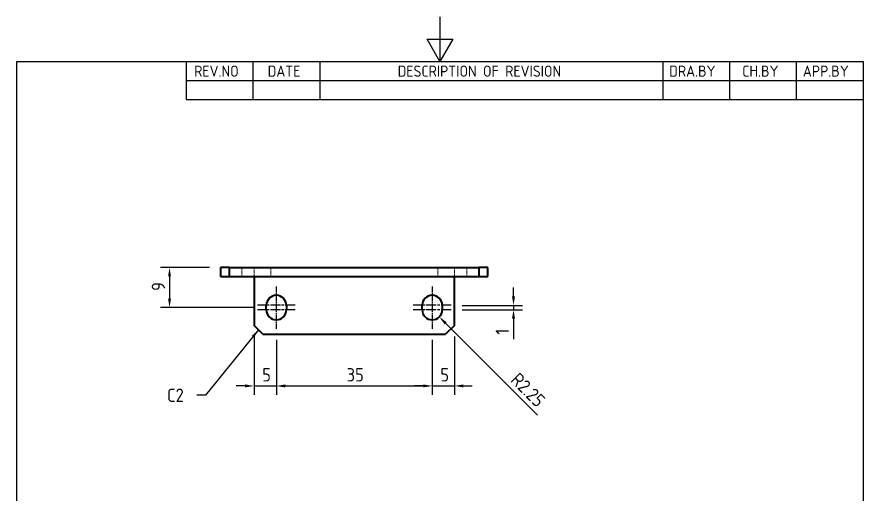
# Model space of a CAD drawing. Header units: millimetres. Extents: x 0 to 210, y 0 to 297.
# Drawn here: x 10 to 200, y 189.9 to 297 of the extents above; entities that cross this region are included whole.
import ezdxf

# ---------------------------------------------------------------- set-up
doc = ezdxf.new("R2010")
doc.units = ezdxf.units.MM
doc.linetypes.add('CHAIN', pattern=[0.3543, 0.2362, -0.0295, 0.0591, -0.0295])
doc.linetypes.add('DASHED', pattern=[0.2067, 0.1654, -0.0413])
doc.layers.get('0').update_dxf_attribs({"color": 3, "lineweight": 25})
for name, color, linetype, lineweight in [('가려진 것(ISO)', 2, 'DASHED', 18), ('가시적인 것(ISO)', 3, 'Continuous', 40), ('경계(ISO)', 7, 'Continuous', 25), ('기호(ISO)', 5, 'Continuous', 25), ('중심 표식(ISO)', 1, 'Continuous', 25), ('치수(ISO)', 2, 'Continuous', 25)]:
    doc.layers.add(name, color=color, linetype=linetype, lineweight=lineweight)
doc.styles.add('ISO Proportiona M2B', font='isocp.shx')
doc.styles.add('치수 텍스트_PSTEK_POSCO', font='isocp.shx')
doc.dimstyles.new('치수_PSTEK_POSCO', dxfattribs={"dimtxt": 3, "dimasz": 2, "dimexe": 2, "dimexo": 2.5, "dimgap": 1, "dimtad": 1, "dimrnd": 1e-08, "dimdsep": 46, "dimtxsty": '치수 텍스트_PSTEK_POSCO', "dimcen": 0.09, "dimdle": 10, "dimclrd": 7, "dimclre": 7, "dimclrt": 2, "dimadec": 1, "dimazin": 2, "dimtfac": 1, "dimtmove": 0, "dimatfit": 3, "dimfxl": 0, "dimtolj": 1, "dimlwd": -1, "dimlwe": -1, "dimarcsym": 0})
doc.dimstyles.new('치수_PSTEK_POSCO$7', dxfattribs={"dimtxt": 3, "dimasz": 2, "dimexe": 2, "dimexo": 2.5, "dimgap": 1, "dimtad": 1, "dimrnd": 1e-08, "dimdsep": 46, "dimtxsty": '치수 텍스트_PSTEK_POSCO', "dimcen": 0.09, "dimdle": 10, "dimclrd": 7, "dimclre": 7, "dimclrt": 2, "dimadec": 1, "dimazin": 2, "dimtfac": 1, "dimtmove": 0, "dimatfit": 3, "dimfxl": 0, "dimtolj": 1, "dimlwd": -1, "dimlwe": -1, "dimarcsym": 0})

# ---------------------------------------------------------------- blocks, each defined once
blk = doc.blocks.new('경계 Default Border')
at = {"layer": '경계(ISO)', "flags": 128}
for points in [[(105, 297), (105, 287), (102.11, 292), (107.89, 292), (105, 287)], [(10, 10), (10, 287), (200, 287), (200, 10), (10, 10)]]:
    blk.add_lwpolyline(points, dxfattribs=at)
blk = doc.blocks.new('*D28')
at = {"layer": 'Defpoints', "color": 0, "transparency": 16777216}
for p in [(63.25, 227.77), (68.25, 227.02), (68.25, 214.18)]:
    blk.add_point(p, dxfattribs=at)
at = {"layer": '치수(ISO)', "color": 7, "transparency": 16777216}
for p, q in [((63.25, 225.27), (63.25, 212.18)), ((68.25, 224.52), (68.25, 212.18)), ((61.25, 214.18), (59.25, 214.18)), ((63.25, 214.18), (68.25, 214.18)), ((70.25, 214.18), (72.25, 214.18))]:
    blk.add_line(p, q, dxfattribs=at)
for points in [[(61.25, 214.52), (61.25, 213.85), (63.25, 214.18)], [(70.25, 214.52), (70.25, 213.85), (68.25, 214.18)]]:
    blk.add_solid(points, dxfattribs=at)
at = {"layer": '치수(ISO)', "color": 2, "transparency": 16777216, "insert": (65.08, 216.68), "char_height": 3, "attachment_point": 4, "style": '치수 텍스트_PSTEK_POSCO'}
blk.add_mtext('\\A1;5', dxfattribs=at)
blk = doc.blocks.new('*D29')
at = {"layer": 'Defpoints', "color": 0, "transparency": 16777216}
for p in [(68.25, 227.02), (103.25, 227.02), (103.25, 214.18)]:
    blk.add_point(p, dxfattribs=at)
at = {"layer": '치수(ISO)', "color": 7, "transparency": 16777216}
for p, q in [((68.25, 224.52), (68.25, 212.18)), ((103.25, 224.52), (103.25, 212.18)), ((70.25, 214.18), (101.25, 214.18))]:
    blk.add_line(p, q, dxfattribs=at)
for points in [[(70.25, 214.52), (70.25, 213.85), (68.25, 214.18)], [(101.25, 214.52), (101.25, 213.85), (103.25, 214.18)]]:
    blk.add_solid(points, dxfattribs=at)
at = {"layer": '치수(ISO)', "color": 2, "transparency": 16777216, "insert": (84.04, 216.68), "char_height": 3, "attachment_point": 4, "style": '치수 텍스트_PSTEK_POSCO'}
blk.add_mtext('\\A1;35', dxfattribs=at)
blk = doc.blocks.new('*D30')
at = {"layer": 'Defpoints', "color": 0, "transparency": 16777216}
for p in [(103.25, 227.02), (108.25, 227.77), (108.25, 214.18)]:
    blk.add_point(p, dxfattribs=at)
at = {"layer": '치수(ISO)', "color": 7, "transparency": 16777216}
for p, q in [((103.25, 224.52), (103.25, 212.18)), ((108.25, 225.27), (108.25, 212.18)), ((101.25, 214.18), (99.25, 214.18)), ((103.25, 214.18), (108.25, 214.18)), ((110.25, 214.18), (112.25, 214.18))]:
    blk.add_line(p, q, dxfattribs=at)
for points in [[(101.25, 214.52), (101.25, 213.85), (103.25, 214.18)], [(110.25, 214.52), (110.25, 213.85), (108.25, 214.18)]]:
    blk.add_solid(points, dxfattribs=at)
at = {"layer": '치수(ISO)', "color": 2, "transparency": 16777216, "insert": (105.08, 216.68), "char_height": 3, "attachment_point": 4, "style": '치수 텍스트_PSTEK_POSCO'}
blk.add_mtext('\\A1;5', dxfattribs=at)
blk = doc.blocks.new('*D36')
at = {"layer": 'Defpoints', "color": 0, "transparency": 16777216}
for p in [(55.75, 240.77), (44.27, 231.77), (66, 231.77)]:
    blk.add_point(p, dxfattribs=at)
at = {"layer": '치수(ISO)', "color": 7, "transparency": 16777216}
for p, q in [((53.25, 240.77), (42.27, 240.77)), ((44.27, 238.77), (44.27, 233.77)), ((63.5, 231.77), (42.27, 231.77))]:
    blk.add_line(p, q, dxfattribs=at)
for points in [[(43.93, 238.77), (44.6, 238.77), (44.27, 240.77)], [(43.93, 233.77), (44.6, 233.77), (44.27, 231.77)]]:
    blk.add_solid(points, dxfattribs=at)
at = {"layer": '치수(ISO)', "color": 2, "transparency": 16777216, "insert": (41.77, 235.51), "char_height": 3, "attachment_point": 4, "rotation": 90, "style": '치수 텍스트_PSTEK_POSCO'}
blk.add_mtext('\\A1;9', dxfattribs=at)
blk = doc.blocks.new('*D38')
at = {"layer": 'Defpoints', "color": 0, "transparency": 16777216}
for p in [(107.5, 232.27), (121.5, 232.27), (107.5, 231.27)]:
    blk.add_point(p, dxfattribs=at)
at = {"layer": '치수(ISO)', "color": 7, "transparency": 16777216}
for p, q in [((121.5, 234.27), (121.5, 236.27)), ((110, 232.27), (123.5, 232.27)), ((121.5, 232.27), (121.5, 231.27)), ((110, 231.27), (123.5, 231.27)), ((121.5, 229.27), (121.5, 224.67))]:
    blk.add_line(p, q, dxfattribs=at)
for points in [[(121.17, 234.27), (121.84, 234.27), (121.5, 232.27)], [(121.17, 229.27), (121.84, 229.27), (121.5, 231.27)]]:
    blk.add_solid(points, dxfattribs=at)
at = {"layer": '치수(ISO)', "color": 2, "transparency": 16777216, "insert": (119, 225.67), "char_height": 3, "attachment_point": 4, "rotation": 90, "style": '치수 텍스트_PSTEK_POSCO'}
blk.add_mtext('\\A1;1', dxfattribs=at)
blk = doc.blocks.new('*D39')
at = {"layer": 'Defpoints', "color": 0, "transparency": 16777216}
for p in [(103.25, 231.27), (104.84, 229.68)]:
    blk.add_point(p, dxfattribs=at)
at = {"layer": '치수(ISO)', "color": 7, "transparency": 16777216}
blk.add_line((126.88, 207.64), (106.25, 228.27), dxfattribs=at)
blk.add_solid([(106.49, 228.5), (106.02, 228.03), (104.84, 229.68)], dxfattribs=at)
at = {"layer": '치수(ISO)', "color": 2, "transparency": 16777216, "insert": (121.7, 216.35), "char_height": 3, "attachment_point": 4, "rotation": 315, "style": '치수 텍스트_PSTEK_POSCO'}
blk.add_mtext('\\A1;R2.25', dxfattribs=at)

msp = doc.modelspace()

# ---------------------------------------------------------------- linework, layer by layer
at = {"layer": '가려진 것(ISO)', "ltscale": 3.809293}
for p, q in [((60.496, 240.774), (60.496, 238.774)), ((63.246, 238.774), (63.246, 240.774)), ((66.996, 240.774), (66.996, 238.774)), ((104.496, 240.774), (104.496, 238.774)), ((108.246, 238.774), (108.246, 240.774)), ((110.996, 240.774), (110.996, 238.774))]:
    msp.add_line(p, q, dxfattribs=at)
at = {"layer": '가시적인 것(ISO)'}
for p, q in [((57.746, 240.774), (55.746, 240.774)), ((55.746, 240.774), (55.746, 238.774)), ((57.746, 238.774), (57.746, 240.774)), ((57.746, 240.774), (113.746, 240.774)), ((115.746, 240.774), (113.746, 240.774)), ((113.746, 240.774), (113.746, 238.774)), ((115.746, 238.774), (115.746, 240.774)), ((55.746, 238.774), (57.746, 238.774)), ((57.746, 238.774), (113.746, 238.774)), ((63.246, 238.774), (63.246, 236.774)), ((108.246, 236.774), (108.246, 238.774)), ((113.746, 238.774), (115.746, 238.774)), ((63.246, 236.774), (63.246, 227.774)), ((108.246, 227.774), (108.246, 236.774)), ((65.996, 231.274), (65.996, 232.274)), ((70.496, 232.274), (70.496, 231.274)), ((100.996, 231.274), (100.996, 232.274)), ((105.496, 232.274), (105.496, 231.274)), ((65.246, 225.774), (63.246, 227.774)), ((108.246, 227.774), (106.246, 225.774)), ((65.246, 225.774), (106.246, 225.774))]:
    msp.add_line(p, q, dxfattribs=at)
for centre, start, end in [((68.246, 232.274), 0, 180), ((103.246, 232.274), 0, 180), ((68.246, 231.274), 180, 0), ((103.246, 231.274), 180, 0)]:
    msp.add_arc(centre, 2.25, start, end, dxfattribs=at)
at = {"layer": '기호(ISO)'}
for p, q in [((48, 287), (200, 287)), ((48, 287), (48, 282.72)), ((63, 287), (63, 282.72)), ((78, 287), (78, 282.72)), ((155, 287), (155, 282.72)), ((170, 287), (170, 282.72)), ((185, 287), (185, 282.72)), ((200, 287), (200, 282.72)), ((48, 282.72), (200, 282.72)), ((48, 282.72), (48, 278.44)), ((63, 282.72), (63, 278.44)), ((78, 282.72), (78, 278.44)), ((155, 282.72), (155, 278.44)), ((170, 282.72), (170, 278.44)), ((185, 282.72), (185, 278.44)), ((200, 282.72), (200, 278.44)), ((48, 278.44), (200, 278.44))]:
    msp.add_line(p, q, dxfattribs=at)
at = {"layer": '중심 표식(ISO)', "linetype": 'CHAIN', "ltscale": 5.555937}
for p, q in [((68.246, 236.524), (68.246, 231.524)), ((103.246, 236.524), (103.246, 231.524)), ((68.246, 232.024), (68.246, 227.024)), ((103.246, 232.024), (103.246, 227.024))]:
    msp.add_line(p, q, dxfattribs=at)
at = {"layer": '중심 표식(ISO)', "linetype": 'CHAIN', "ltscale": 9.445163}
for p, q in [((72.496, 232.274), (63.996, 232.274)), ((107.496, 232.274), (98.996, 232.274)), ((72.496, 231.274), (63.996, 231.274)), ((107.496, 231.274), (98.996, 231.274))]:
    msp.add_line(p, q, dxfattribs=at)

# ---------------------------------------------------------------- block references
msp.add_blockref('경계 Default Border', (0, 0))

# ---------------------------------------------------------------- texts
at = {"layer": '기호(ISO)', "color": 2}
for s, insert, char_height, attachment_point, style in [('REV.NO', (49.787, 283.583), 2.5, 7, 'ISO Proportiona M2B'), ('DATE', (66.314, 283.583), 2.5, 7, 'ISO Proportiona M2B'), ('DESCRIPTION OF REVISION', (95.507, 283.583), 2.5, 7, 'ISO Proportiona M2B'), ('DRA.BY', (156.476, 283.583), 2.5, 7, 'ISO Proportiona M2B'), ('CH.BY', (172.864, 283.583), 2.5, 7, 'ISO Proportiona M2B'), ('APP.BY', (186.478, 283.583), 2.5, 7, 'ISO Proportiona M2B'), ('{C2}', (43.697, 212.091), 3, 4, '치수 텍스트_PSTEK_POSCO')]:
    msp.add_mtext(s, dxfattribs=dict(at, insert=insert, char_height=char_height, attachment_point=attachment_point, style=style))

# ---------------------------------------------------------------- dimensions: what is measured, and where the dimension line sits
at = {"layer": '치수(ISO)', "color": 7}
for base, p1, p2, angle, override, picture, middle in [((44.267, 231.774), (55.746, 240.774), (65.996, 231.774), 90, {"dimdec": 2, "dimtp": 0, "dimtm": 0, "dimtdec": 2, "dimtofl": 0, "dimatfit": 1}, '*D36', (44.267, 236.274)), ((121.502, 232.274), (107.496, 231.274), (107.496, 232.274), 90, {"dimdec": 2, "dimtp": 0, "dimtm": 0, "dimtdec": 2, "dimtofl": 1, "dimatfit": 1}, '*D38', (121.502, 225.974)), ((68.246, 214.183), (63.246, 227.774), (68.246, 227.024), 180, {"dimdec": 2, "dimtp": 0, "dimtm": 0, "dimtdec": 2, "dimtofl": 1, "dimatfit": 1}, '*D28', (65.746, 214.183)), ((103.246, 214.183), (68.246, 227.024), (103.246, 227.024), 180, {"dimdec": 2, "dimtp": 0, "dimtm": 0, "dimtdec": 2, "dimtofl": 0, "dimatfit": 1}, '*D29', (85.756, 214.183)), ((108.246, 214.183), (103.246, 227.024), (108.246, 227.774), 180, {"dimdec": 2, "dimtp": 0, "dimtm": 0, "dimtdec": 2, "dimtofl": 1, "dimatfit": 1}, '*D30', (105.746, 214.183))]:
    dim = msp.add_linear_dim(base=base, p1=p1, p2=p2, angle=angle, dimstyle='치수_PSTEK_POSCO', override=override, dxfattribs=at)
    dim.commit()
    dim.dimension.update_dxf_attribs({"geometry": picture, "text_midpoint": middle, "dimtype": 160})
dim = msp.add_radius_dim(center=(103.246, 231.274), mpoint=(104.837, 229.683), dimstyle='치수_PSTEK_POSCO', override={"dimdec": 2, "dimcen": 0, "dimtp": 0, "dimtm": 0, "dimtdec": 2, "dimtofl": 0}, dxfattribs=at)
dim.commit()
dim.dimension.update_dxf_attribs({"geometry": '*D39', "text_midpoint": (123.054, 211.466), "dimtype": 164})

# ---------------------------------------------------------------- leaders
at = {"layer": '기호(ISO)', "color": 7, "annotation_type": 0, "has_hookline": 1, "hookline_direction": 1, "text_width": 3.62}
msp.add_leader([(64.246, 226.774), (52.367, 212.091), (50.367, 212.091)], dimstyle='치수_PSTEK_POSCO$7', override={"dimtad": 0}, dxfattribs=at)

doc.saveas('drawing.dxf')
